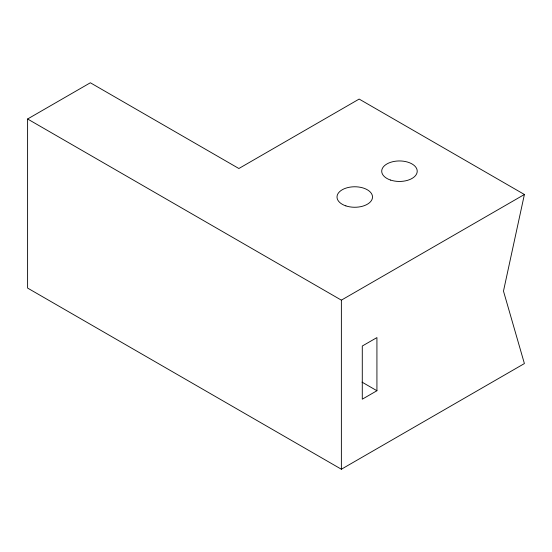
<?xml version="1.0" encoding="UTF-8"?>
<svg xmlns="http://www.w3.org/2000/svg" width="552" height="552" viewBox="0 0 552 552"><rect width="100%" height="100%" fill="white"/><g stroke="black" fill="none" stroke-linecap="round" stroke-linejoin="round"><path stroke-width="0.83" d="M524.4 194.483L503.479 291.097L524.4 363.561L341.371 469.228L27.6 288.075L27.6 118.997L90.355 82.772L238.871 168.512L359.152 99.07L524.4 194.483L341.371 300.15L27.6 118.997M376.926 390.733L362.284 399.186L362.284 346.021L376.926 337.589L376.926 390.733L362.022 382.122M341.371 300.15L341.371 469.228M390.595 180.076A17.747 10.246 0 0 0 417.222 171.203A17.747 10.246 0 0 0 390.595 162.322A17.747 10.246 0 0 0 390.595 180.076M345.883 205.889A17.747 10.246 0 0 0 372.51 197.016A17.747 10.246 0 0 0 345.883 188.142A17.747 10.246 0 0 0 345.883 205.889"/></g></svg>
